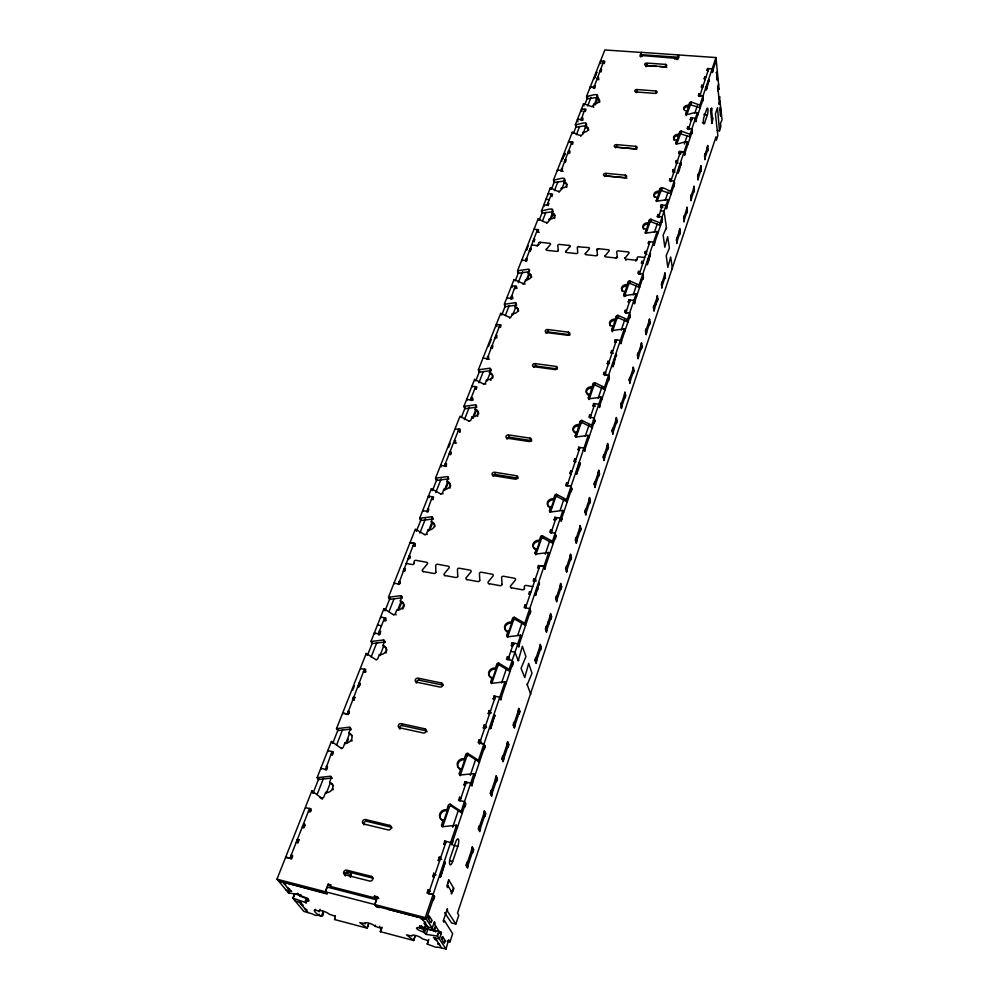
<?xml version="1.0" encoding="UTF-8"?>
<svg xmlns="http://www.w3.org/2000/svg" width="999" height="999" viewBox="0 0 999 999"><rect width="100%" height="100%" fill="white"/><g stroke="black" fill="none" stroke-linecap="round" stroke-linejoin="round"><path stroke-width="1.5" d="M303.908 827.771L303.621 827.06L303.084 827.622M413.986 939.185L415.184 935.751L413.761 940.509L406.506 934.864L411.988 936.051A5.569 1.386 19.7 0 1 415.821 935.539A5.569 1.386 19.7 0 1 422.215 938.748L428.346 940.721L427.222 944.067L435.114 947.015A3.172 0.787 19.6 0 0 437.4 947.052L446.029 949.05L448.601 939.784L449.95 941.87L452.672 933.678L444.418 920.628L443.893 922.189L443.194 921.09L447.365 908.715L447.54 911.363L455.869 924.063L458.791 915.246L457.492 913.098L715.996 136.863L716.333 140.21L717.844 135.677L715.409 113.911L717.507 107.705L719.467 130.794L717.282 130.607M526.56 250.337L526.71 249.663M561.738 161.289L561.875 160.639M597.439 79.458L597.34 77.497L598.438 77.585L598.851 79.77M624.912 296.116L626.51 295.367M335.314 915.608L334.615 919.542L367.257 928.196L368.731 923.501M643.319 263.224L643.206 261.476L641.97 261.338L641.321 263.249L642.557 263.386M672.452 268.768L670.666 256.993L667.832 267.407L666.196 255.657L669.43 248.027L667.657 236.726L664.822 247.252L663.136 235.14L666.433 227.522L664.048 211.164L660.414 210.801M666.358 228.883L666.433 227.51M518.781 660.239L518.206 660.726L522.39 646.328L525.936 656.605L521.053 668.331L524.775 677.559L528.671 663.411L532.017 673.276L527.235 684.69L530.794 694.367M527.335 683.591L527.297 685.027M350.312 876.997L351.161 873.576M686.725 114.785L690.484 104.833L700.212 107.767L699.899 105.107L691.058 101.998L689.685 102.585L688.773 105.195A4.208 2.86 -9.7 0 0 683.728 107.767A4.208 2.86 -9.7 0 0 686.788 110.989C681.892 120.017 699.937 107.255 697.452 115.459M676.685 144.093L680.544 133.854L690.384 136.925L690.047 134.278L681.106 131.031L679.72 131.618L678.771 134.316A4.258 2.947 -10 0 0 673.651 136.95A4.258 2.947 -10 0 0 676.723 140.272C671.653 149.463 690.209 136.688 687.449 144.83M709.09 81.468C709.452 72.64 702.634 105.844 708.915 80.22M616.57 355.681C616.52 346.978 608.541 385.602 616.271 354.545M609.39 363.099L609.228 361.488L607.941 361.326L607.317 363.823M490.434 727.21L490.896 728.196L494.817 714.959L490.334 728.895L490.871 728.259M486.014 726.535L485.914 727.771M596.54 97.952A4.108 2.772 -12.4 0 1 599.338 101.099A4.108 2.772 -12.4 0 1 594.33 103.609L594.58 104.92L596.54 97.952C600.923 91.084 588.836 96.878 586.625 96.229L604.845 49.95L641.321 52.447L639.909 56.194L642.12 56.344L642.407 55.569L675.112 58.267M585.439 126.411A4.158 2.847 -12.8 0 1 588.249 129.658A4.158 2.847 -12.8 0 1 583.166 132.23L583.441 133.529L585.439 126.411C589.934 119.418 577.697 125.212 575.412 124.588L583.578 103.709L592.157 106.768L594.33 103.609M563.786 181.905A4.271 3.009 -13.6 0 1 566.633 185.364A4.271 3.009 -13.6 0 1 561.401 188.037L561.688 189.323L564.085 183.192L563.786 181.905C568.518 174.663 555.993 180.444 553.558 179.882L572.29 132.28C575.536 132.78 582.604 139.073 583.166 132.23M551.748 212.787A4.321 3.097 -14.2 0 1 554.595 216.371A4.321 3.097 -14.2 0 1 549.275 219.106L549.587 220.379L552.047 214.061L551.748 212.787C556.568 205.519 544.168 211.014 541.658 210.639L550.262 187.987C553.608 188.661 560.839 195.192 561.401 188.037M413.761 940.509L380.444 931.68L381.193 928.271L375.162 926.323A5.519 1.361 20.1 0 0 368.743 923.126A5.519 1.361 20.1 0 0 365.147 923.675L359.79 922.614L367.257 928.196M678.134 171.378C677.097 180.282 685.464 147.477 678.146 171.341L678.321 172.652M647.14 263.137C646.091 272.452 655.119 237.075 647.127 263.162L647.352 264.448M674.562 171.041L674.425 172.365M535.501 593.756L535.526 595.392L539.472 582.704L535.489 593.768L535.876 594.855M576.286 472.952L576.61 474.125C586.013 449.987 574.924 471.466 576.598 474.175M440.322 875.624L440.859 876.473L445.292 861.912L440.222 877.359L440.834 876.548M719.467 130.794L720.828 126.673L720.504 123.327L722.027 119.818L719.48 96.816M444.23 942.819L445.017 940.484C438.786 928.695 444.031 949.649 445.017 940.484M720.654 115.809C720.167 93.731 719.929 122.215 721.041 114.785M466.346 865.733L472.515 847.364M478.596 829.245L484.59 811.375M490.509 793.743L496.353 776.335M502.11 759.165L507.804 742.22M513.411 725.486L518.956 708.965M535.164 660.676L540.434 644.979M545.629 629.482L550.761 614.185M555.844 599.063L560.851 584.128M565.796 569.38L570.691 554.807M575.524 540.409L580.294 526.186M585.014 512.125L589.672 498.239M594.28 484.503L598.838 470.941M603.334 457.53L607.779 444.28M612.175 431.168L616.52 418.219M620.829 405.407L625.074 392.744M629.27 380.232L633.428 367.844M637.537 355.607L641.608 343.494M645.616 331.518L649.6 319.68M653.533 307.954L657.417 296.366M661.263 284.902L665.072 273.551M676.248 240.247L679.907 229.37M683.516 218.606L687.087 207.954M690.621 197.415L694.118 186.988M697.589 176.661L701.023 166.446M704.407 156.319L707.779 146.304M441.933 939.285L442.707 936.95M720.092 110.152L720.479 108.991M467.307 867.457L473.451 849.125M479.508 831.043L485.489 813.198M491.383 795.591L497.202 778.221M502.947 761.063L508.616 744.143M514.21 727.447L519.742 710.951M535.889 662.724L541.146 647.052M546.328 631.58L551.448 616.296M556.505 601.198L561.5 586.276M566.433 571.553L571.316 556.992M576.136 542.619L580.894 528.409M585.601 514.36L590.247 500.487M594.842 486.775L599.375 473.226M603.871 459.827L608.304 446.59M612.687 433.504L617.02 420.554M621.316 407.767L625.549 395.117M629.732 382.605L633.878 370.229M637.986 358.004L642.032 345.904M646.041 333.941L650.012 322.103M653.933 310.389L657.804 298.813M661.65 287.35L665.446 276.011M676.598 242.72L680.244 231.855M683.84 221.104L687.412 210.464M690.933 199.925L694.43 189.498M697.889 179.183L701.31 168.968M704.695 158.853L708.054 148.839M435.564 926.26L434.178 931.056L425.274 917.631L456.468 825.349A1.648 1.486 -40.9 0 0 456.019 825.311L442.582 826.722A1.648 1.474 -41.2 0 1 441.62 824.862L443.169 820.329A5.719 5.145 -40.1 0 1 439.797 813.86A5.719 5.145 -40.1 0 1 446.778 809.839L448.314 805.356A1.623 1.461 -39 0 1 450.299 804.22L460.789 811.213A1.636 1.474 -38.9 0 0 461.188 811.375L462.212 813.198A1.623 1.474 -39.1 0 1 461.813 813.036L451.336 806.056A1.623 1.461 -39.2 0 0 449.363 807.192L442.682 826.66M461.188 811.375L473.951 773.638A1.598 1.436 -35 0 0 473.501 773.613L460.302 775.037A1.598 1.436 -35.6 0 1 459.34 773.251L460.826 768.905A5.582 4.983 -34.6 0 1 457.467 762.699A5.582 4.983 -34.6 0 1 464.298 758.79L465.784 754.482A1.586 1.411 -33.6 0 1 467.732 753.371L478.096 760.027A1.586 1.424 -33.2 0 0 478.496 760.177L479.458 762.1A1.586 1.424 -33.4 0 1 479.058 761.95L468.706 755.294A1.586 1.411 -33.7 0 0 466.77 756.405L460.339 775.149A1.598 1.436 -35.7 0 0 460.264 775.699M478.496 760.177L504.97 681.855A1.536 1.349 -26.2 0 0 504.545 681.83L491.758 683.304A1.536 1.349 -27 0 1 490.796 681.655L492.195 677.584A5.345 4.683 -26.4 0 1 488.848 671.865A5.345 4.683 -26.4 0 1 495.429 668.144L496.815 664.123A1.523 1.336 -25.7 0 1 498.688 663.074L508.828 669.155A1.523 1.336 -25.1 0 0 509.215 669.293L510.064 671.353A1.523 1.336 -25.1 0 1 509.677 671.216L499.562 665.147A1.523 1.336 -25.7 0 0 497.689 666.196L491.695 683.691M509.215 669.293L520.691 635.339A1.511 1.311 -22.9 0 0 520.267 635.314L507.692 636.813A1.498 1.299 -23.6 0 1 506.743 635.227L508.091 631.306A5.245 4.533 -23.2 0 1 504.757 625.811A5.245 4.533 -23.2 0 1 511.213 622.202L512.549 618.319A1.498 1.286 -22.6 0 1 514.385 617.295L524.4 623.089A1.498 1.299 -21.9 0 0 524.787 623.214L525.586 625.362A1.486 1.299 -22 0 1 525.212 625.224L515.209 619.43A1.486 1.286 -22.6 0 0 513.374 620.454L507.592 637.35M524.787 623.214L548.663 552.559A1.461 1.224 -18.3 0 0 548.264 552.534L536.063 554.058A1.449 1.224 -19 0 1 535.114 552.597L536.376 548.926A5.07 4.258 -18.8 0 1 533.079 543.831A5.07 4.258 -18.8 0 1 539.31 540.384L540.559 536.75A1.449 1.211 -18.3 0 1 542.332 535.776L552.135 541.083A1.449 1.211 -17.7 0 0 552.509 541.196L553.221 543.456A1.449 1.211 -17.7 0 1 552.847 543.331L543.069 538.036A1.436 1.211 -18.3 0 0 541.296 539.01L535.876 554.832M552.509 541.196L562.887 510.501A1.424 1.186 -16.6 0 0 562.474 510.477L550.474 512.025A1.424 1.186 -17.3 0 1 549.537 510.614L550.761 507.055A4.983 4.108 -17.1 0 1 547.477 502.16A4.983 4.108 -17.1 0 1 553.596 498.813L554.795 495.292A1.424 1.174 -16.7 0 1 556.543 494.343L566.221 499.413A1.424 1.174 -16.1 0 0 566.595 499.525L567.27 501.835A1.424 1.174 -16.1 0 1 566.895 501.723L557.23 496.653A1.411 1.161 -16.7 0 0 555.494 497.602L550.686 511.613M566.595 499.525L588.249 435.452A1.386 1.111 -14.2 0 0 587.849 435.439L576.198 437A1.386 1.111 -14.8 0 1 575.274 435.689L576.411 432.355A4.82 3.871 -14.7 0 1 573.164 427.797A4.82 3.871 -14.7 0 1 579.07 424.6L580.207 421.291A1.374 1.099 -14.4 0 1 581.893 420.392L591.371 425.037A1.374 1.099 -13.9 0 0 591.733 425.137L592.332 427.535A1.374 1.099 -13.9 0 1 591.97 427.435L582.504 422.789A1.374 1.099 -14.4 0 0 580.831 423.688L576.311 436.863M591.733 425.137L601.161 397.24A1.361 1.074 -13.3 0 0 600.774 397.227L589.298 398.788A1.361 1.074 -13.8 0 1 588.374 397.527L589.485 394.305A4.745 3.746 -13.7 0 1 586.251 389.922A4.745 3.746 -13.7 0 1 592.057 386.8L593.156 383.604A1.349 1.061 -13.5 0 1 594.817 382.717L604.183 387.162A1.361 1.074 -13 0 0 604.532 387.25L605.094 389.697A1.361 1.061 -13 0 1 604.745 389.598L595.392 385.152A1.349 1.061 -13.5 0 0 593.743 386.039L589.373 398.788M604.532 387.25L624.263 328.908A1.324 1.011 -11.9 0 0 623.875 328.908L612.712 330.482A1.324 1.011 -12.4 0 1 611.8 329.308L612.849 326.261A4.62 3.521 -12.3 0 1 609.652 322.178A4.62 3.521 -12.3 0 1 615.272 319.193L616.308 316.171A1.311 0.999 -12.2 0 1 617.919 315.334L627.085 319.418A1.324 0.999 -11.7 0 0 627.434 319.505L627.934 322.015A1.311 0.999 -11.7 0 1 627.584 321.928L618.431 317.832A1.311 0.999 -12.1 0 0 616.833 318.681L612.337 331.805M627.434 319.505L636.051 294.031A1.311 0.987 -11.4 0 0 635.676 294.031L624.675 295.617A1.299 0.987 -11.8 0 1 623.763 294.48L624.775 291.533A4.545 3.409 -11.7 0 1 621.603 287.587A4.545 3.409 -11.7 0 1 627.135 284.678L628.134 281.743A1.299 0.974 -11.6 0 1 629.707 280.919L638.786 284.827A1.299 0.974 -11.2 0 0 639.123 284.915L639.597 287.45A1.299 0.974 -11.2 0 1 639.248 287.362L630.194 283.454A1.299 0.974 -11.6 0 0 628.621 284.278L624.625 295.941M639.123 284.915L657.167 231.518L657.592 234.103M687.362 142.195L670.804 191.196L671.191 193.806L661.151 190.472L657.08 201.274M690.047 134.278L697.302 112.8M699.899 105.107L715.971 57.555L641.308 52.348L640.784 57.018M374.513 896.091L375.774 897.751L375.212 899.325L373.951 897.676L374.513 896.091L377.497 896.865L374.762 904.532L376.024 906.18L426.423 919.28L434.215 896.178L433.091 894.517L427.01 892.969L428.096 889.797L430.457 891.433M465.509 803.433L451.735 844.242L450.686 842.469M471.728 785.002L484.927 745.866M518.631 645.978L530.506 610.789M560.963 520.504L571.74 488.573M583.291 450.224L584.602 450.437L594.767 420.317L593.456 420.129M599.363 406.68L609.165 377.622L608.616 375.174L603.471 374.475L604.183 372.365L605.469 372.54L606.031 374.987M620.891 342.882L630.157 315.422M634.353 302.972L643.294 276.473M654.033 244.655L662.537 219.455M666.383 208.042L674.6 183.691L674.225 181.069L669.442 180.619L670.042 178.846L671.241 178.958M692.257 131.369L684.452 154.495L684.103 151.86L679.37 151.448L678.845 153.609M703.358 98.451L695.791 120.867L695.466 118.207L690.809 117.832L690.297 119.942M712.437 71.553L716.246 60.24L715.971 57.555M471.303 785.501L472.04 785.676L472.702 782.117M512.175 660.539L513.299 663.311L512.4 665.983L512.112 665.297M518.181 646.59L518.893 646.728L519.505 643.393M552.047 530.519L550.574 529.907L549.75 532.317L555.194 533.254L556.118 536.301L555.307 538.723L555.069 537.974M560.739 517.981L561.987 518.918L561.176 521.303L560.277 518.219L554.857 517.307L554.158 520.079M591.096 415.559L589.685 414.96L588.935 417.157L594.18 417.919L594.954 421.153L594.205 423.351L594.005 422.552M600.087 404.545L599.55 407.517L598.788 404.258L593.581 403.521L592.944 406.094M608.603 375.224L609.34 378.496L608.616 380.607L607.467 379.657M626.648 310.864L625.312 310.289L624.625 312.3L629.67 312.912L630.319 316.271L629.632 318.281L629.47 317.445M635.027 300.999L634.515 303.821L633.878 300.449L628.87 299.837L628.271 302.247M641.558 279.096L642.807 279.233L643.456 277.297L642.844 273.901L637.874 273.364L638.536 271.428L639.772 271.566M666.982 206.256L666.508 208.928L665.983 205.444L661.151 204.957L660.601 207.218M691.196 133.916L692.357 132.28L691.92 128.721L687.287 128.771M428.509 893.431L433.067 894.58L434.565 896.815L433.491 899.987L433.116 899.437M482.804 749.1L484.265 749.425L485.227 746.578L483.966 743.98L478.171 742.644L479.133 739.797L480.594 740.122M718.693 99.126L719.093 97.964M451.286 891.345L451.448 894.005L453.509 887.911M712.449 118.556L712.712 117.782L711.837 122.64M719.792 96.803L718.855 99.101M437.487 934.827L439.085 931.393L437.5 936.1L446.029 949.05M719.292 102.01L719.205 104.495L720.242 101.423M440.272 933.203L440.796 931.642L441.496 932.716L439.385 938.973L433.454 937.412L435.639 938.873M432.842 876.685L433.716 873.263L436.063 874.924M438.324 860.564L439.185 857.179L440.696 857.542M443.831 844.38L444.692 841.021L450.661 842.544L452.072 844.904L452.747 841.258M458.753 800.524L459.59 797.252L461.238 797.901M464.023 785.027L464.847 781.78L470.729 783.166L472.04 785.676M483.379 728.109L484.178 724.974L486.101 726.273M488.299 713.661L489.098 710.539L490.534 710.851M493.244 699.125L494.03 696.041L499.775 697.227L500.661 699.25L513.036 662.574L512.187 660.489L506.518 659.365L507.417 656.693L508.978 657.317M511.401 645.766L512.162 642.769L517.807 643.88L518.893 646.728M526.398 605.282L525.012 605.019L524.138 607.579L529.72 608.616L530.769 611.5L529.907 614.073L528.596 613.149M530.944 591.908L529.557 591.645L528.696 594.18L530.082 594.442M536.138 581.068L535.377 578.871L533.99 578.621L533.141 581.131L534.515 581.381M554.545 535.277L555.906 535.514L544.692 568.718L543.956 566.508L538.449 565.521L537.599 568.006L538.985 568.256M565.834 485.776L566.508 483.066L567.844 483.279M569.967 473.638L570.641 470.941L572.077 471.54M573.988 461.8L574.65 459.14L575.986 459.34M578.034 449.9L578.696 447.252L583.99 448.064L584.602 450.437M610.988 353.047L611.6 350.562L612.874 350.736M614.672 342.207L615.284 339.735L620.379 340.384L621.053 343.743L621.565 340.871M646.553 251.611L645.329 251.473L644.68 253.371L645.916 253.509M654.67 242.782L654.17 245.517L653.608 242.083L648.701 241.558L648.064 243.444L649.288 243.569M657.342 216.808L657.891 214.535L659.103 214.66L659.452 216.82M672.664 171.778L673.189 169.58L674.387 169.693L674.575 171.004M675.736 162.725L676.273 160.552L677.459 160.652L677.821 163.287L676.635 163.174L676.273 160.552M687.237 128.334L687.811 126.648L689.035 127.185M698.488 95.879L698.988 93.794L700.137 93.881L700.374 95.892M701.398 87.325L701.897 85.265L703.046 85.352L703.196 86.688M704.233 78.983L704.72 76.935L705.868 77.023M707.092 70.579L707.579 68.544L712.15 68.869L712.524 72.477L712.961 69.992M428.421 893.843L446.166 841.458M459.94 801.073L466.308 782.167L466.97 783.416M479.37 743.88L495.442 696.403M507.917 659.69L513.561 643.081L514.11 644.492M525.536 607.829L539.822 565.759L543.956 566.508L544.942 569.455L545.529 566.246M551.086 532.779L556.193 517.569L556.668 519.093M566.982 485.976L580.007 447.502M590.097 417.919L594.867 403.733M604.57 375.337L616.545 339.947M625.636 313.311L627.06 312.962M625.886 312.462L630.107 300.012L630.269 300.849M649.924 241.683L639.273 274.313M685.014 152.81L684.552 155.407L684.09 151.898L680.531 151.586L670.741 181.631M699.675 96.428L708.716 68.656M452.684 827.147L458.578 809.764M470.254 775.324L475.661 759.402M501.598 682.904L506.418 668.693M517.707 635.414L522.065 622.564M545.242 554.208L549.55 541.508M560.127 510.327L564.01 498.888M585.252 436.226L589.123 424.825M598.164 398.164L602.11 386.538M621.241 330.145L624.712 319.905M633.191 294.905L636.538 285.015M654.382 232.38L657.292 223.813M665.247 200.362L668.056 192.07M684.34 144.056L687.212 135.602M694.854 113.062L697.339 105.732M427.222 944.067L428.796 939.46M448.976 880.244L446.89 886.388L447.577 887.537L448.101 886.001M710.626 111.089L711.7 107.942L711.613 110.464M434.577 924.462L435.114 922.889L434.39 921.777L432.23 928.108L426.198 926.535L425.462 925.424L426.973 925.823M718.094 90.397L719.005 88.724L716.246 60.265M719.005 88.724L717.906 90.971M434.128 929.732L434.94 927.372M423.176 931.83L423.988 929.482L421.416 925.661L420.604 928.021A5.682 1.436 19.7 0 0 416.683 928.558A5.682 1.436 19.7 0 0 423.176 931.83L426.123 934.377L427.522 930.281M430.919 922.489L431.73 920.104C425.212 907.542 430.519 929.445 431.78 920.204M452.684 861.413L457.829 846.303A5.544 1.636 -76.6 0 0 458.429 839.272A5.544 1.636 -76.6 0 0 455.594 842.257L450.412 857.417A5.594 1.648 -76.4 0 0 449.812 864.497A5.594 1.648 -76.4 0 0 452.684 861.413L449.712 860.676M704.632 122.939L707.354 114.96A3.971 0.874 -84.3 0 0 707.941 109.378A3.971 0.874 -84.3 0 0 706.73 109.091L703.983 117.083A3.984 0.887 -84.3 0 0 703.396 122.69A3.984 0.887 -84.3 0 0 704.632 122.939L702.347 122.765M718.556 84.028L717.669 88.861L717.931 88.099M530.993 248.127L530.094 251.261M645.429 233.341L646.166 229.27A4.433 3.222 -10.9 0 1 643.031 225.587A4.433 3.222 -10.9 0 1 648.388 222.789L649.338 220.03A1.261 0.912 -10.8 0 1 650.861 219.231L659.752 222.827M656.368 201.436L657.092 197.427A4.371 3.122 -10.5 0 1 653.983 193.881A4.371 3.122 -10.5 0 1 659.253 191.146C659.54 183.866 667.245 190.459 670.466 191.134M446.778 809.839L447.302 810.751L443.706 821.24L443.169 820.329M459.765 769.205A5.569 4.983 -34.7 0 0 461.338 769.854L464.797 759.752L464.298 758.79M495.429 668.144L495.879 669.18L492.644 678.608L492.195 677.584M511.213 622.202L511.625 623.264L508.503 632.367L508.091 631.306M535.988 549.85A5.057 4.258 -18.8 0 0 536.763 550.037L539.685 541.52L539.31 540.384M553.596 498.813L553.946 499.962L551.111 508.204L550.761 507.055M579.07 424.6L576.735 433.541L576.411 432.355M589.048 395.354A4.745 3.734 -13.7 0 0 589.785 395.517L592.057 386.8M615.272 319.193L613.111 327.51L612.849 326.261M627.135 284.678L625.024 292.794L624.775 291.533M645.691 230.432A4.421 3.222 -10.9 0 0 646.378 230.557L648.388 222.789M656.63 198.626A4.358 3.122 -10.5 0 0 657.305 198.726L659.253 191.146M678.771 134.316L676.91 141.596L676.723 140.272M688.773 105.195L686.95 112.313L686.788 110.989M646.103 233.291L649.762 222.615L649.412 220.454M716.533 73.764L716.82 72.303L717.22 80.007L716.932 72.615L716.083 72.552M426.298 924.799L424.787 924.412L425.599 922.027M428.459 918.73L429.283 916.345L428.146 916.046M424.475 932.866L425.886 928.77L424.288 926.398M717.12 79.708L717.507 78.546M492.07 347.09L491.908 348.189M420.604 928.021L419.692 925.786M451.336 452.535L449.925 451.948L450.799 454.32M355.045 697.539L353.484 696.915C353.309 698.776 355.519 700.536 353.309 698.676M299.088 839.959L297.427 839.31L298.177 841.895M674.824 59.053L675.049 57.817M677.097 59.428L678.358 54.982L678.708 57.655M380.394 931.555L381.618 928.133M380.444 931.68L382.08 927.134M379.458 927.459L379.87 926.31M375.162 926.323L375.574 925.174M367.083 928.021L368.319 924.624M365.147 923.675L365.559 922.539M677.809 59.59L678.358 54.883L678.646 57.293M331.893 888.148L330.519 886.488L331.106 884.927L328.184 884.177L325.337 891.732L326.723 893.381L278.459 880.856L276.973 879.195L311.838 790.996A1.623 1.374 -41.8 0 1 312.225 791.146L322.59 798.85M334.615 919.542L335.04 918.431M350.512 877.072L351.323 874.899M323.214 911.5C325.612 924.337 305.307 904.669 319.23 911.563L320.092 909.315M307.555 898.251L294.58 893.618L292.807 898.113L303.871 911.4L312.525 913.973A3.084 0.749 20.6 0 0 315.709 915.371L318.756 915.346L319.18 914.235M321.503 915.958L322.777 912.611M315.047 910.451L315.472 909.327M346.765 743.356L348.389 739.173M398.589 610.239L401.248 603.421M430.594 528.046L432.092 524.213M445.542 489.672L448.164 482.929M474.45 415.422L476.073 411.238M527.31 279.658L528.921 275.524M551.373 217.857L552.897 213.948M595.416 104.733L596.952 100.787M341.82 748.738L331.793 741.633A1.573 1.336 -38.2 0 0 331.418 741.483L317.133 777.609A1.598 1.361 -40.6 0 0 317.557 777.647L330.407 776.235A1.611 1.374 -40.5 0 1 331.243 778.009L329.558 782.317A5.644 4.82 -41.2 0 1 332.517 788.548A5.644 4.82 -41.2 0 1 325.612 792.444L323.901 796.815A1.623 1.386 -41.9 0 1 321.928 797.939M376.186 659.864L366.583 653.608A1.511 1.261 -31.9 0 0 366.221 653.471L336.513 728.596A1.561 1.324 -37 0 0 336.938 728.621L349.563 727.185A1.561 1.336 -36.7 0 1 350.412 728.883L348.776 733.041A5.507 4.683 -37.4 0 1 351.735 739.01A5.507 4.683 -37.4 0 1 344.967 742.806L343.331 747.015A1.573 1.349 -38.1 0 1 341.396 748.101M393.743 614.934L384.24 608.928A1.474 1.224 -29.1 0 0 383.878 608.803L370.991 641.408A1.498 1.249 -31 0 0 371.391 641.433L383.641 639.972A1.498 1.261 -30.6 0 1 384.478 641.533L382.967 645.429A5.27 4.433 -31.1 0 1 385.914 650.948A5.27 4.433 -31.1 0 1 379.408 654.557L377.872 658.491A1.511 1.274 -31.7 0 1 375.999 659.527M425.012 534.852L415.709 529.295A1.424 1.161 -24.7 0 0 415.359 529.183L388.486 597.152A1.461 1.211 -28.3 0 0 388.886 597.177L400.936 595.691A1.461 1.224 -27.8 0 1 401.785 597.19L400.312 600.948A5.157 4.296 -28.2 0 1 403.259 606.268A5.157 4.296 -28.2 0 1 396.878 609.777L395.392 613.573A1.474 1.236 -28.8 0 1 393.556 614.572M440.934 494.105L431.718 488.786A1.399 1.124 -22.8 0 0 431.381 488.673L419.68 518.244A1.411 1.149 -24 0 0 420.067 518.269L431.78 516.758A1.411 1.149 -23.6 0 1 432.617 518.156L431.243 521.678A4.97 4.046 -23.9 0 1 434.178 526.61A4.97 4.046 -23.9 0 1 428.009 529.957L426.623 533.516A1.424 1.161 -24.3 0 1 424.85 534.477M469.355 421.341L460.327 416.396A1.349 1.061 -19.9 0 0 459.99 416.296L435.564 478.096A1.386 1.111 -22.2 0 0 435.939 478.109L447.465 476.585A1.386 1.111 -21.8 0 1 448.301 477.934L446.978 481.343A4.883 3.921 -22 0 1 449.912 486.088A4.883 3.921 -22 0 1 443.856 489.348L442.507 492.794A1.399 1.124 -22.4 0 1 440.771 493.731M483.841 384.24L474.925 379.483A1.324 1.024 -18.6 0 0 474.587 379.395L463.923 406.343A1.336 1.049 -19.5 0 0 464.298 406.343L475.512 404.807A1.349 1.049 -19 0 1 476.348 406.069L475.087 409.278A4.72 3.696 -19.2 0 1 478.009 413.698A4.72 3.696 -19.2 0 1 472.152 416.808L470.891 420.055A1.349 1.061 -19.5 0 1 469.205 420.941M491.021 370.754A1.324 1.011 -17.9 0 0 490.596 370.629L479.57 372.165A1.324 1.011 -18.3 0 1 479.208 372.152L478.396 369.742A1.324 1.011 -18.3 0 0 478.771 369.755L489.81 368.206A1.324 1.011 -17.8 0 1 490.646 369.418L489.423 372.527A4.645 3.584 -18 0 1 492.332 376.785A4.645 3.584 -18 0 1 486.575 379.82L485.352 382.967A1.336 1.024 -18.3 0 1 483.703 383.841M505.269 306.293L504.657 304.233L515.409 302.672A1.286 0.962 -16.1 0 1 516.233 303.796L515.097 306.743A4.508 3.384 -16.2 0 1 517.981 310.714A4.508 3.384 -16.2 0 1 512.4 313.624L511.251 316.583A1.299 0.974 -16.4 0 1 509.652 317.42L501.036 313.411M518.481 272.827L517.894 270.741L528.496 269.181A1.261 0.937 -15.3 0 1 529.32 270.267L528.209 273.114A4.446 3.284 -15.4 0 1 531.081 276.948A4.446 3.284 -15.4 0 1 525.599 279.795L524.487 282.667A1.274 0.937 -15.6 0 1 522.914 283.491L514.373 279.645M549.275 219.106C548.751 226.386 541.396 219.855 538.086 219.006L517.544 270.741L518.231 273.239M329.558 782.317L330.219 783.241L326.273 793.368L325.612 792.444M348.776 733.041L349.4 734.015L345.604 743.768L344.967 742.806M380.369 654.57L383.529 646.465L382.967 645.429M397.789 609.852L400.849 602.022L400.312 600.948M431.243 521.678L431.718 522.802L428.496 531.068L428.009 529.957M446.978 481.343L447.427 482.492L444.318 490.484L443.856 489.348M473.314 418.044A4.72 3.696 -19.2 0 1 472.564 417.994L475.499 410.464L475.087 409.278M487.45 379.807L489.822 373.738L489.423 372.527M513.211 313.711L515.447 307.979L515.097 306.743M526.373 279.932L528.546 274.363L528.209 273.114M292.907 898.138L306.493 902.871L305.407 900.923L306.293 898.663A5.532 1.374 20.7 0 0 308.454 899.05M305.806 902.759L307.342 898.813M291.658 858.84L292.607 855.519L291.184 855.156L292.62 856.867M297.902 842.956L298.851 839.659M310.077 811.975L311.001 808.728L305.719 807.816M326.636 769.854L327.535 766.695L326.136 766.37L327.235 767.931M332.48 754.969L333.379 751.835L327.809 750.611M348.376 714.535L349.238 711.475L347.864 711.176L349.101 713.136M353.983 700.249L354.845 697.202M364.947 672.339L365.796 669.355L360.676 668.743M379.87 634.377L380.694 631.468L379.358 631.193L380.482 633.279M385.152 620.941L385.964 618.044L380.619 617.045M428.034 511.85L428.783 509.14L427.497 508.916L428.459 511.176M432.817 499.662L433.566 496.978L428.421 496.153L429.058 497.664M445.854 466.496L446.578 463.873L445.317 463.661L446.541 466.021M450.462 454.757L451.186 452.147M459.49 431.805L460.202 429.233L455.407 429.046M471.79 400.487L472.49 397.964L471.253 397.789L472.077 400.162M476.161 389.385L476.848 386.875L471.89 386.201L472.165 387M488.036 359.141L488.711 356.693L487.487 356.518L488.274 358.953L489.498 359.116M492.257 348.426L492.919 345.991L491.708 345.829L492.082 347.053L491.171 346.928M496.965 326.661L496.291 324.475L501.148 325.062L500.374 327.048L499.15 326.898M511.738 298.851L512.387 296.491L511.188 296.341L511.9 298.826M515.734 288.686L516.371 286.351L511.588 285.789L512.062 287.45M548.351 205.682L547.789 203.346L548.951 203.471L548.251 205.257L543.606 204.807L544.03 206.506M548.201 194.568L548.001 193.694L552.609 194.156L550.861 196.229M563.174 171.328L562.037 171.216L561.463 168.644L562.599 168.744L561.925 170.479L557.342 170.08L557.529 170.929M565.571 161.875L566.146 159.728L565.009 159.628L565.197 162.35M569.03 153.421L568.468 150.837L569.605 150.936L568.943 152.635L567.807 152.535L568.081 153.821M572.514 144.181L573.089 142.07L568.568 141.671L568.718 142.32M581.992 120.429L581.468 117.82L582.592 117.919L581.942 119.555L577.459 119.206L577.996 121.791M585.402 111.389L585.963 109.328L581.493 108.991L582.03 111.576M594.63 87.937L595.167 85.902L594.068 85.814L594.567 88.449M597.902 79.595L598.438 77.585M604.32 63.274L604.857 61.276L600.474 61.001L600.961 63.599M317.22 794.28L323.489 778.333M336.551 745.092L342.557 729.794M371.128 657.08L376.76 642.757M388.986 611.613L394.106 598.613M419.855 533.079L425.487 518.743M435.751 492.619L441.183 478.808M464.435 419.605L469.318 407.205M478.896 382.804L483.329 371.541M505.344 315.484L509.253 305.569M518.244 282.68L522.552 271.716M542.632 220.604L545.904 212.275M554.445 190.547L557.842 181.905M576.386 134.703L579.62 126.486M587.687 105.956L591.046 97.378M301.074 894.792L300.312 896.578L297.552 893.218M352.759 690.034L354.42 685.851M448.588 447.452L450.224 443.306M488.436 346.566L491.183 339.598M526.698 249.688L528.221 245.829M594.293 78.571L596.878 72.028L595.416 75.737M313.012 793.281L318.731 778.808M332.954 742.769L338.436 728.87M367.657 654.82L372.177 643.381L370.991 641.408M385.015 610.839L390.134 597.852M416.533 530.968L421.054 519.505M432.467 490.596L436.813 479.557M461.238 417.669L465.047 408.029M475.761 380.881L479.645 371.029M501.748 315.035L505.094 306.531M515.222 280.881L518.456 272.677M539.148 220.242L542.432 211.913M551.573 188.761L554.408 181.568M573.563 133.042L576.261 126.199M584.914 104.258L587.737 97.115M290.434 858.828L289.96 858.266L309.565 808.453L311.388 810.851M347.177 714.61L364.423 669.13L365.984 671.84M413.012 545.704L414.323 545.929L415.259 543.531L410.052 542.607L413.961 543.306L398.339 584.577M444.405 465.959L458.928 429.083L460.077 432.217M470.404 399.937L475.599 386.738L476.411 389.123M547.077 205.157L551.448 194.068L552.06 196.628M568.556 141.708L571.94 142.008L560.951 171.254M593.593 88.312L603.746 61.226L604.17 63.574M293.669 897.114L294.992 893.743M478.396 369.742L500.699 313.336L501.073 314.56M594.28 78.596L594.929 76.96M379.046 907.03L379.458 907.604L376.473 906.83L374.812 904.532L376.548 899.799L327.185 887.062L325.399 891.732L327.197 894.043L278.446 880.881L288.499 892.944L289.323 891.895M288.499 892.944L288.948 891.807M358.466 686.775L359.265 686.713M405.082 570.679L404.508 571.128L404.033 568.506L405.344 568.756L404.383 571.203L403.072 570.953M298.514 841.67L297.39 840.771M502.035 584.577L501.623 577.622A1.461 1.236 -21.8 0 1 503.496 576.261L514.56 578.271A1.461 1.249 -21.2 0 1 515.309 580.119L510.614 585.901A1.474 1.249 -21.5 0 0 511.376 587.762L511.476 588.036M489.123 583.916L489.011 583.641A1.461 1.236 -22.7 0 1 488.286 581.78L492.994 576.048A1.461 1.236 -22.4 0 0 492.257 574.213L481.306 572.227A1.461 1.224 -22.9 0 0 479.433 573.576L479.795 580.481M466.97 579.832L466.858 579.557A1.461 1.224 -23.8 0 1 466.158 577.722L470.891 572.015A1.461 1.224 -23.4 0 0 470.179 570.192L459.328 568.219A1.449 1.211 -23.9 0 0 457.455 569.567L457.754 576.435M445.042 575.799L444.917 575.524A1.449 1.211 -24.8 0 1 444.243 573.701L448.988 568.019A1.449 1.211 -24.4 0 0 448.301 566.221L437.55 564.26A1.449 1.199 -24.9 0 0 435.676 565.609L435.914 572.415M423.314 571.79L423.189 571.515A1.449 1.199 -25.7 0 1 422.527 569.692L427.297 564.06A1.449 1.199 -25.3 0 0 426.635 562.262L415.984 560.339A1.449 1.186 -25.7 0 0 414.11 561.663L414.248 563.424M625.074 258.079L628.908 253.296A1.274 0.937 -11.6 0 0 628.159 251.948L618.294 250.886A1.274 0.937 -12 0 0 616.695 251.973L617.332 257.23M605.169 255.856L609.003 251.099A1.274 0.937 -12.3 0 0 608.279 249.762L598.501 248.701A1.274 0.924 -12.7 0 0 596.915 249.762L597.489 255.02M585.426 253.659L589.285 248.926A1.261 0.924 -13 0 0 588.573 247.59L578.933 246.865M565.859 251.473L569.717 246.765A1.261 0.924 -13.7 0 0 569.018 245.442L559.403 244.405A1.261 0.912 -14 0 0 557.817 245.454L558.291 250.662M546.428 249.313L550.299 244.63A1.249 0.912 -14.4 0 0 549.637 243.306L540.084 242.282A1.249 0.912 -14.7 0 0 538.486 243.344L538.661 244.767M564.947 153.309L562.437 159.228L564.772 153.371L564.972 154.808M597.564 97.365L587.137 98.851L586.538 96.229M564.984 180.981L554.145 182.455L553.471 179.87M552.996 211.726L542.02 213.187L541.308 210.639M518.593 273.239L529.17 271.691M505.394 306.705L516.121 305.157L515.534 303.084M476.336 407.192L465.147 408.716A1.336 1.049 -19.5 0 1 464.772 408.716L463.923 406.343M332.18 778.321A1.598 1.361 -40.6 0 0 331.705 778.096L318.893 779.495A1.598 1.361 -40.7 0 1 318.469 779.47L317.133 777.609M640.434 54.633L677.509 57.18M674.762 58.604L677.01 58.754M645.928 65.434L664.547 66.758A1.748 1.161 -10.5 0 0 666.658 65.697A1.748 1.161 -10.5 0 0 665.409 64.386L646.803 63.074A1.748 1.161 -11 0 0 644.705 64.136A1.748 1.161 -11 0 0 645.928 65.434L646.128 66.758M645.903 65.996A1.736 1.161 -11 0 1 647.202 65.734L656.493 66.396M659.59 66.621L665.771 67.058A1.748 1.161 -10.4 0 1 666.832 67.482M603.146 62.75L604.245 62.825M707.042 70.13L708.254 70.892M599.924 70.941L601.023 71.029L601.635 69.455L600.536 69.381L601.023 72.015M704.183 78.546L705.394 79.296M596.765 78.759L597.589 78.821M705.781 86.876L706.643 86.938L706.793 88.274M705.481 86.888L706.63 86.975M596.715 79.083L597.827 79.158M701.335 86.888L702.572 87.637M636.076 91.958L654.907 93.394A1.773 1.199 -10.7 0 0 657.042 92.308A1.773 1.199 -10.7 0 0 655.781 90.971L636.975 89.535A1.761 1.186 -11.2 0 0 634.84 90.622A1.761 1.186 -11.2 0 0 636.076 91.958L636.176 92.62M590.134 87.15L594.542 87.487M698.426 95.429L703.046 95.779L702.896 101.011L702.796 100.125M593.431 87.437L590.109 87.188L590.284 88.049M699.575 95.554L703.034 95.817M707.354 114.96L703.945 114.685A3.971 0.887 -84.3 0 0 704.108 114.148M585.314 110.964L584.29 111.301M690.234 119.505L691.458 120.042M689.322 129.395L688.149 129.296L687.811 126.648M615.546 147.178L634.802 148.888A1.823 1.261 -11.3 0 0 637.012 147.752A1.823 1.261 -11.3 0 0 635.739 146.316L616.495 144.63A1.811 1.261 -11.9 0 0 614.298 145.754A1.811 1.261 -11.9 0 0 615.546 147.178L615.659 147.827M615.933 147.377A1.811 1.261 -11.8 0 1 616.97 147.24L636.176 148.938A1.811 1.261 -11.3 0 1 636.8 149.101M571.303 143.656L572.427 143.756M678.783 153.172L680.057 153.933M675.674 162.288L676.96 163.062M679.72 163.961L680.606 164.036L680.794 165.347L679.607 165.247M564.335 161.338L565.471 161.438M672.602 171.341L673.875 172.115M674.762 172.315L673.576 172.215L673.189 169.58M604.857 175.936L624.338 177.772A1.848 1.299 -11.6 0 0 626.585 176.623A1.848 1.299 -11.6 0 0 625.299 175.15L605.831 173.314A1.836 1.286 -12.2 0 0 603.596 174.463A1.836 1.286 -12.2 0 0 604.857 175.936L604.982 176.586M604.67 176.348A1.836 1.286 -12.2 0 1 606.331 175.911L625.761 177.747A1.836 1.299 -11.6 0 1 626.86 178.247M660.539 206.781L661.813 207.33M545.804 199.251L549.275 199.6M657.267 216.371L662.125 216.87L662.037 222.19L661.9 221.328M533.953 229.233L538.623 229.745L537.912 231.568L536.738 231.443M536.938 232.018L539.26 232.28M532.942 241.084L534.115 241.221L534.84 239.373L533.666 239.248L534.315 241.77M645.779 254.033L647.002 254.171M531.418 244.955L536.987 245.554A1.249 0.912 -14.8 0 0 538.573 244.443A1.249 0.912 -14.8 0 1 536.987 245.554L537.075 245.866M637.337 259.465L637.15 257.979A1.286 0.949 -11.2 0 1 638.736 256.843L644.567 257.467M546.341 249.026A1.261 0.912 -14.5 0 0 547.015 250.349L556.63 251.398A1.261 0.924 -14.1 0 0 558.216 250.337M565.771 251.186A1.261 0.924 -13.8 0 0 566.458 252.51L576.148 253.571A1.261 0.924 -13.5 0 0 577.747 252.51L577.285 247.602A1.261 0.924 -13.4 0 1 578.871 246.528M585.352 253.359A1.274 0.937 -13.1 0 0 586.063 254.708L595.829 255.769A1.274 0.937 -12.8 0 0 597.427 254.708M605.107 255.557A1.274 0.937 -12.4 0 0 605.831 256.905L615.684 257.979A1.274 0.937 -12 0 0 617.27 256.918M625.024 257.754A1.286 0.949 -11.7 0 0 625.761 259.116L635.689 260.215A1.286 0.949 -11.3 0 0 637.287 259.116M529.158 250.687L530.344 250.811L531.068 248.951L529.895 248.826L530.219 250.087M640.234 274.113L638.998 273.976L638.536 271.428M641.72 278.284L642.807 279.233M634.552 301.76L635.177 301.835M515.609 288.274L514.535 288.549M628.196 301.823L629.52 302.397M511.613 298.439L506.818 297.864L507.055 298.689M629.682 316.196L630.319 316.271M546.64 332.555L567.32 335.214A1.973 1.511 -14.3 0 0 569.742 333.941A1.973 1.511 -14.3 0 0 568.419 332.18L547.764 329.52A1.961 1.498 -15.1 0 0 545.342 330.794A1.961 1.498 -15.1 0 0 546.64 332.555L546.803 333.167M546.003 333.266A1.961 1.498 -15.1 0 1 548.414 331.993L569.043 334.653A1.973 1.511 -14.3 0 1 569.979 335.04M614.585 341.795L615.859 341.958M610.901 352.635L612.175 352.809M496.865 337.887L495.804 335.402L497.027 335.564L496.228 337.575L495.017 337.412L495.392 338.636M613.411 353.209L612.137 353.034L611.6 350.562M490.909 347.864L492.12 348.027M607.23 363.411L608.653 364.21M537.999 218.993L538.324 220.267M533.941 366.708L554.882 369.568A1.998 1.548 -15.1 0 0 557.342 368.256A1.998 1.548 -15.1 0 0 556.018 366.433L535.102 363.586A1.998 1.536 -15.9 0 0 532.642 364.885A1.998 1.536 -15.9 0 0 533.941 366.708L534.115 367.307M482.992 358.117L487.912 358.741M533.491 367.02A1.986 1.536 -15.9 0 1 535.789 366.021L556.668 368.868A1.998 1.548 -15.1 0 1 557.03 368.956M608.054 378.309L609.34 378.496M288.873 893.031L299.238 894.505L302.222 897.04A5.532 1.361 20.7 0 1 308.766 900.286A5.532 1.361 20.7 0 1 305.407 900.923M599.625 405.257L600.274 405.344M476.024 388.986L474.925 389.21M592.844 405.681L594.143 405.869M594.168 405.931L595.466 406.118M471.653 400.087L466.67 399.4L466.958 400.187M593.643 420.966L594.954 421.153M438.673 931.293L425.886 928.77M426.123 934.377L437.5 936.1M507.355 438.211L528.833 441.496A2.06 1.648 -17.2 0 0 531.381 440.122A2.06 1.648 -17.2 0 0 530.044 438.161L508.591 434.902A2.06 1.636 -18.1 0 0 506.056 436.263A2.06 1.636 -18.1 0 0 507.355 438.211L507.554 438.811M506.743 438.948A2.048 1.636 -18.1 0 1 509.353 437.262L530.769 440.522A2.06 1.648 -17.2 0 1 531.743 440.971M458.091 431.218L459.34 431.406M577.934 449.513L579.258 449.712M453.558 442.732L454.82 442.932L455.681 440.721L454.42 440.534L455.294 442.869L456.555 443.057M573.876 461.413L575.961 461.6M578.521 463.261L579.832 464.597L578.483 464.435M449.425 452.959L450.374 453.109M449.051 454.17L450.312 454.37M569.855 473.239L571.353 474.038M493.444 475.661L515.197 479.158A2.098 1.711 -18.5 0 0 517.782 477.759A2.098 1.711 -18.5 0 0 516.433 475.724L494.705 472.24A2.085 1.686 -19.5 0 0 492.132 473.638A2.085 1.686 -19.5 0 0 493.444 475.661L493.643 476.236M568.506 485.601L567.182 485.389L566.508 483.066M445.704 466.121L440.596 465.347L441.208 466.883M565.721 485.389L571.078 486.251M492.944 475.949A2.085 1.686 -19.5 0 1 495.516 474.55L517.207 478.034A2.098 1.698 -18.5 0 1 517.907 478.296M561.313 518.806L561.987 518.918M431.955 498.813L433.229 499.025L432.267 496.79L426.885 512.037M432.654 499.275L431.531 499.438M554.045 519.705L555.519 520.304M551.96 532.292L550.574 529.907M427.872 511.476L422.689 510.626L423.027 511.376M554.77 536.076L556.118 536.301M406.031 563.424L412.25 564.56A1.449 1.186 -25.9 0 0 414.123 563.149M524.5 588.711L524.313 586.888A1.474 1.261 -20.7 0 1 526.186 585.439L532.742 586.625M423.189 571.515L433.928 573.488A1.449 1.211 -25.3 0 0 435.801 572.14M444.93 575.511L455.756 577.522A1.461 1.224 -24.3 0 0 457.642 576.148M466.858 579.557L477.797 581.568A1.461 1.236 -23.3 0 0 479.682 580.207M489.011 583.641L500.062 585.664A1.474 1.249 -22.2 0 0 501.935 584.29M511.376 587.762L522.527 589.81A1.474 1.261 -20.9 0 0 524.4 588.423M384.965 620.591L383.816 620.679M511.263 645.404L512.812 646.041M377.472 624.999L381.481 625.786M510.739 651.36L514.997 652.197L518.144 660.626M509.69 659.053L508.279 658.778L507.417 656.693M379.682 634.04L374.313 633.004L374.887 634.003M511.888 663.024L513.299 663.311M416.658 682.192L439.91 687.037A2.298 1.998 -30.3 0 0 442.744 685.451A2.298 1.998 -30.3 0 0 441.371 682.979L418.156 678.159A2.298 1.973 -31.1 0 0 415.334 679.745A2.298 1.973 -31.1 0 0 416.658 682.192L416.933 682.692M418.431 678.671L419.218 680.194L442.382 685.014A2.298 1.986 -30.3 0 1 443.131 685.326M363.399 671.728L364.76 672.002M493.094 698.788L494.755 699.587M491.446 712.849L490.01 712.537L489.098 710.539M488.149 713.323L489.585 713.623M353.072 697.689L354.083 697.914M486.563 727.26L485.114 726.947L484.178 724.974M352.422 699.625L353.783 699.912M483.229 727.784L484.902 728.596M425.586 730.244L424.787 728.783L401.248 723.651A2.348 2.023 -34.7 0 0 398.376 725.274A2.348 2.023 -34.7 0 0 399.7 727.821L400.262 728.795M481.53 742.07L480.082 741.758L479.133 739.797M401.536 724.138L402.372 725.599L425.861 730.744A2.348 2.048 -34.1 0 1 427.135 731.68M343.069 713.711L342.657 713.074L348.164 714.21M342.657 713.074L346.765 713.973M483.966 743.98L479.607 743.031L479.92 743.668M399.7 727.821L423.264 732.979A2.348 2.06 -34 0 0 426.161 731.343A2.348 2.06 -34 0 0 424.787 728.783M483.766 746.253L485.227 746.578M482.854 748.538L484.265 749.425M332.267 754.645L331.094 754.645M463.848 784.715L465.497 785.364M326.411 769.542L320.816 768.293L321.253 768.918M458.578 800.211L464.485 801.635M390.696 826.735L389.797 825.399L365.597 819.567A2.46 2.148 -43 0 0 362.6 821.278A2.46 2.148 -43 0 0 363.936 824.05L364.248 824.487M365.909 820.017L366.845 821.353L390.984 827.184A2.46 2.173 -43.1 0 1 392.07 827.859M453.396 845.229L457.829 846.303M363.936 824.05L388.161 829.907A2.473 2.173 -43 0 0 391.171 828.183A2.473 2.173 -43 0 0 389.797 825.399M308.441 811.325L309.852 811.675M443.643 844.08L445.142 844.455M305.244 825.748L303.496 823.888L304.907 824.237L303.746 827.209L302.322 826.86L303.022 827.746M441.783 859.29L440.284 858.915L439.185 857.179M438.136 860.276L439.647 860.651M443.581 862.349L445.242 863.486L443.743 863.124M297.065 839.909L298.127 840.184M296.241 842.319L297.665 842.669M432.654 876.398L434.44 877.197M372.277 877.646L371.328 876.373L346.79 870.166A2.535 2.21 -47.3 0 0 343.731 871.927A2.535 2.21 -47.3 0 0 345.067 874.812L345.729 875.648M429.607 891.57L428.096 889.797M347.115 870.591L348.102 871.865L372.59 878.071A2.535 2.235 -47.8 0 1 373.014 878.221M286.151 857.741L285.677 857.179L291.421 858.566M285.677 857.179L289.96 858.266M344.443 872.614L350.749 874.674M433.803 896.615L434.565 896.815M345.067 874.812L369.642 881.056A2.547 2.235 -47.7 0 0 372.714 879.282A2.547 2.235 -47.7 0 0 371.328 876.373M375.774 897.751L378.758 898.513M330.519 886.488L373.951 897.676M455.869 924.063L451.511 922.939L444.667 912.724M276.973 879.195L425.274 917.631M426.436 919.255L388.024 909.29M283.354 882.741L285.751 884.265L284.315 883.89M422.315 918.818L420.791 918.418L423.064 919.942M287.487 887.724L289.86 889.235L288.436 888.86M425.562 923.688L424.038 923.288L424.787 924.412M289.298 889.909L291.658 891.408L285.976 889.922M295.254 901.061L300.849 902.534L301.748 903.633L300.362 903.258M447.028 941.095L449.95 941.87M300.811 903.808L303.109 905.256L301.71 904.894M435.989 939.397L434.515 939.01L436.7 940.459M304.695 908.491L306.968 909.939L305.582 909.565M439.036 943.98L437.562 943.593L439.735 945.029M318.756 915.346L321.69 916.12M434.178 931.056L419.493 926.373M699.899 107.705L699.637 105.494M690.059 136.863L689.772 134.653M670.853 193.744L670.529 191.571M319.618 797.202L322.053 798.9M335.102 916.17L329.046 914.147A5.457 1.336 20.5 0 0 322.627 910.976A5.457 1.336 20.5 0 0 319.23 911.563M282.754 882.005L290.234 891.033M299.45 902.159L308.017 912.499M328.184 884.177L329.545 885.838M377.497 896.865L378.446 898.101M312.45 791.458L313.574 792.981M311.838 790.996L313.199 792.819M317.557 777.647L318.669 779.195M330.619 776.548L331.705 778.096M325.437 769.892L331.968 751.56L333.254 753.458M327.822 750.574L328.471 751.523M332.005 741.957L332.642 742.906M331.418 741.483L332.492 743.081M421.84 918.093L427.709 926.922M434.927 937.799L441.633 947.889M434.165 929.532L435.814 932.03M336.938 728.621L337.987 730.232M336.513 728.596L337.787 730.531A1.561 1.324 -37.1 0 0 338.199 730.556L350.799 729.133L349.775 727.509M433.716 873.263L434.827 874.974M433.853 923.351L440.971 934.277M350.412 728.883L351.024 729.857M444.692 841.021L445.766 842.794M441.62 824.862L442.507 826.36M358.491 686.713L357.892 685.714L359.253 686.001L360.314 683.316L358.953 683.029L360.139 685.039M447.415 884.839L451.96 892.482M447.939 883.303L448.638 879.657L453.846 888.486L452.822 891.52L452.485 890.958M456.468 825.349L457.505 827.147M456.019 825.311L456.88 826.81M448.489 805.669L449.363 807.192M450.299 804.22L451.161 805.743M366.77 653.945L367.357 654.982M366.221 653.471L367.083 655.019M460.964 811.513L461.813 813.036M379.408 654.557L379.97 655.581M371.391 641.433L372.34 643.156M459.59 797.252L460.601 799.1M464.485 806.455L464.822 807.067L465.821 804.095L464.498 801.585M467.345 862.774L467.02 862.199L466.034 865.146L467.619 868.031L468.294 864.497M379.083 635.202L378.321 633.803L384.615 617.832L386.089 620.629M383.828 640.309L385.04 642.569M471.528 850.286L472.202 846.777L473.763 849.712L472.777 852.622L472.465 852.035M464.847 781.78L465.846 783.653M459.34 773.251L460.177 774.837M380.631 617.007L380.994 617.744M460.826 768.905L461.338 769.854M384.415 609.29L384.79 609.989M383.878 608.803L384.428 609.865M473.951 773.638L474.925 775.536A1.598 1.436 -35.1 0 0 474.475 775.499M473.501 773.613L474.313 775.187M465.946 754.807L466.77 756.405M395.567 613.923L396.116 614.984M388.886 597.177L389.785 598.95M388.486 597.152L389.573 599.288A1.461 1.211 -28.3 0 0 389.972 599.313L401.998 597.827L401.111 596.053M467.732 753.371L468.543 754.969M479.557 826.373L479.258 825.773L478.284 828.646L479.807 831.63L480.469 828.171M478.259 760.351L479.058 761.95M441.371 682.979L442.132 684.502M401.785 597.19L402.135 597.914M394.38 583.828L394.031 583.116L399.3 584.128L400.274 581.655L398.963 581.406L400.012 583.566M483.641 814.222L484.29 810.763L485.776 813.798L484.827 816.633L484.527 816.033M408.541 559.452L408.029 558.366L409.34 558.603L410.289 556.181L408.978 555.943L410.002 558.129M491.446 790.946L491.158 790.321L490.222 793.119L491.67 796.203L492.32 792.794M495.417 779.108L496.066 775.711L497.49 778.833L496.565 781.605L496.278 780.981M413.961 543.306L415.297 546.253M494.368 715.546L494.83 716.545M415.871 529.67L416.546 531.156M494.03 696.041L494.93 698.064M420.067 518.269L420.891 520.129M426.785 533.891L427.11 534.627M419.68 518.244L420.666 520.491A1.411 1.149 -24.1 0 0 421.054 520.504L432.742 519.005L431.943 517.132M490.796 681.655L491.545 683.353M499.75 697.29L500.924 699.987L501.56 696.578M503.021 756.443L502.747 755.806L501.835 758.528L503.221 761.7L503.858 758.341M432.617 518.156L433.091 519.28M506.893 744.917L507.529 741.57L508.891 744.792L507.992 747.477L507.717 746.84M504.97 681.855L505.831 683.903M504.545 681.83L505.269 683.528M496.965 664.472L497.689 666.196M428.434 496.116L428.908 497.252M498.688 663.074L499.425 664.797M431.88 489.16L432.192 489.922M431.381 488.673L432.005 490.197M508.966 669.492L509.677 671.216M435.939 478.109L436.725 480.019M435.564 478.096L436.488 480.382A1.386 1.111 -22.2 0 0 436.875 480.394L448.376 478.883L447.627 476.973M442.669 493.169L442.969 493.931M514.31 722.826L514.035 722.177L513.149 724.837L514.473 728.096L515.097 724.787M506.743 635.227L507.442 636.987M448.301 477.934L448.763 479.083M512.162 642.769L512.999 644.879M518.069 711.6L518.693 708.303L519.992 711.613L519.118 714.235L518.856 713.573M512.687 618.668L513.374 620.454M520.691 635.339L521.503 637.462M520.267 635.314L520.954 637.087M514.385 617.295L515.072 619.08M524.537 623.438L525.212 625.224M525.012 605.019L525.799 607.18M529.557 591.645L530.344 593.831M464.298 406.343L465.01 408.329M536.013 658.154L535.764 657.467L534.915 659.989L536.138 663.411L536.738 660.202M472.152 416.808L472.564 417.994M494.917 472.814L495.516 474.55M533.99 578.621L534.765 580.819M475.649 405.207L476.198 406.793M472.49 397.964L473.176 399.95M539.585 647.477L540.184 644.293L541.383 647.739L540.546 650.237L540.309 649.55M539.048 583.229L539.435 584.328M476.348 406.069L476.76 407.255M538.449 565.521L539.198 567.744M474.587 379.395L474.987 380.594M535.114 552.597L535.751 554.457M536.376 548.926L536.763 550.037M478.771 369.755L479.433 371.765M485.489 383.366L485.751 384.165M546.453 627.022L546.228 626.323L545.392 628.783L546.565 632.28L547.152 629.12M516.433 475.724L517.007 477.46M486.575 379.82L486.975 381.031M548.201 621.803L548.901 623.913M508.778 435.489L509.353 437.262M540.684 537.125L541.296 539.01M548.663 552.559L549.4 554.795M548.264 552.534L548.863 554.408M542.332 535.776L542.944 537.649M549.949 616.62L550.536 613.473L551.673 616.995L550.861 619.43L550.636 618.731M490.646 369.418L491.033 370.617M489.947 368.606L490.596 370.629M486.925 359.415L499.925 324.95L500.487 327.46M552.247 541.458L552.847 543.331M551.098 532.592L551.336 533.341M556.643 596.665L556.418 595.941L555.619 598.351L556.73 601.898L557.305 598.801M549.537 510.614L550.012 512.137M530.044 438.161L530.581 439.935M554.857 517.307L555.556 519.592M560.052 586.5L560.626 583.404L561.725 587L560.926 589.373L560.714 588.661M554.92 495.679L555.494 497.602M556.543 494.343L557.117 496.266M562.887 510.501L563.561 512.787M505.032 306.705L504.308 304.233L514.048 279.57L514.285 280.407M509.652 317.42L509.89 318.244M566.583 567.032L566.371 566.308L565.584 568.656L566.645 572.265L567.22 569.205M512.4 313.624L512.762 314.86M566.333 499.8L566.895 501.723M510.651 299.126L515.172 286.226L515.634 287.887M512.387 296.491L512.974 298.564M569.917 557.13L570.479 554.07L571.528 557.717L570.741 560.039L570.541 559.315M516.233 303.796L516.595 305.045M571.066 486.301L571.94 489.398L571.153 491.733L570.928 490.959M535.277 364.198L535.789 366.021M516.371 286.351L516.958 288.424M570.641 470.941L571.291 473.289M522.914 283.491L523.139 284.315M576.286 538.124L576.086 537.387L575.312 539.672L576.336 543.344L576.898 540.334M524.6 283.092L524.937 284.328M525.599 279.795L525.949 281.044M574.65 459.14L575.424 462.4M521.99 260.901L521.765 260.077L526.473 260.639L527.222 258.753L526.036 258.629L526.71 261.139M579.532 528.446L580.094 525.437L581.093 529.145L580.332 531.406L580.132 530.669M528.608 269.593L528.946 270.854M525.524 261.301L537.462 229.608L538.024 231.868M575.274 435.689L575.586 436.875M556.018 366.433L556.505 368.256M529.32 270.267L529.545 271.104M547.927 330.145L548.414 331.993M578.696 447.252L579.408 450.299M585.352 448.226L584.79 451.273L583.965 448.114M585.764 509.89L585.564 509.14L584.815 511.376L585.789 515.109L586.338 512.137M580.319 421.69L580.831 423.688M581.893 420.392L582.405 422.39M588.249 435.452L588.861 437.837A1.386 1.111 -14.2 0 0 588.461 437.824M587.849 435.439L588.361 437.437M588.935 500.449L589.485 497.477L590.434 501.236L589.697 503.446L589.51 502.697M540.084 242.282L540.322 243.232M538.424 219.493L538.636 220.342M589.685 414.96L590.434 418.181M568.419 332.18L568.881 334.028M591.47 425.437L591.97 427.435M546.69 222.602L546.903 223.451M588.374 397.527L588.873 399.55M541.658 210.639L542.17 212.762M589.485 394.305L589.785 395.517M595.017 482.33L594.83 481.568L594.093 483.753L595.029 487.537L595.566 484.602M593.581 403.521L594.243 406.281M598.114 473.101L598.651 470.179L599.562 473.988L598.838 476.136L598.651 475.387M552.085 209.503L552.597 211.626M593.256 384.003L593.743 386.039M594.817 382.717L595.292 384.74M601.161 397.24L601.735 399.662A1.361 1.074 -13.3 0 0 601.348 399.65M600.774 397.227L601.248 399.25M550.674 188.486L550.874 189.335M550.262 187.987L550.561 189.273M569.78 247.103L569.705 246.79A1.261 0.924 -13.7 0 0 569.018 245.454M553.808 179.87L554.308 182.005M604.283 387.562L604.745 389.598M558.866 191.446L559.065 192.308M604.045 455.394L603.871 454.632L603.159 456.768L604.045 460.589L604.582 457.704M552.272 212.762L552.934 215.697M604.183 372.365L604.919 375.499M607.08 446.391L607.604 443.506L608.478 447.352L607.767 449.463L607.592 448.701M564.098 178.734L564.585 180.881M607.941 361.326L608.491 363.786M613.336 363.236L613.611 364.473M612.874 429.095L612.712 428.309L612.012 430.394L612.862 434.265L613.386 431.418M569.605 150.936L570.029 152.872M615.834 420.279L616.358 417.432L617.182 421.328L616.495 423.389L616.333 422.614M615.284 339.735L615.821 342.22M611.8 329.308L612.25 331.381M571.94 142.008L572.439 144.318M598.563 249.026L598.501 248.701A1.274 0.924 -12.7 0 0 596.903 249.787L596.977 250.087M572.29 132.28L572.564 133.579M616.395 316.596L616.833 318.681M575.661 124.575L576.111 126.748M575.337 124.588L576.211 127.173L586.126 125.612L585.689 123.439M617.919 315.334L618.344 317.42M580.744 135.477L580.918 136.339M621.503 403.371L621.341 402.585L620.666 404.632L621.465 408.541L621.99 405.731M580.993 120.355L584.84 109.266L585.189 111.001M582.592 117.919L583.029 120.092M624.263 328.908L624.762 331.406M623.875 328.908L624.3 330.994M624.4 394.767L624.912 391.958L625.711 395.891L625.037 397.914L624.875 397.127M586.413 123.926L586.675 125.237M615.746 258.304L615.684 257.979A1.274 0.937 -12 0 0 617.282 256.893M625.312 310.289L626.048 313.299M627.172 319.83L627.584 321.928M583.578 103.709L584.015 105.894M623.763 294.48L624.175 296.578M586.875 96.216L587.3 98.401M629.944 378.234L629.795 377.447L629.12 379.433L629.894 383.391L630.406 380.619M593.468 106.481L593.631 107.355M605.956 173.963L606.331 175.911M628.87 299.837L629.358 302.36M628.221 282.168L628.621 284.278M625.886 259.752L626.011 260.389M629.707 280.919L630.119 283.029M632.767 369.817L633.279 367.045L634.028 371.029L633.378 372.989L633.229 372.202M636.051 294.031L636.525 296.566M635.826 294.88L636.076 296.141M597.489 95.542L597.902 97.727M596.765 95.092L597.177 97.278M638.861 285.252L639.248 287.362M635.689 260.215L635.864 261.201M638.186 353.658L638.049 352.859L637.387 354.807L638.124 358.791L638.636 356.056M616.608 145.28L616.97 147.24M625.299 175.15L625.649 177.098M640.958 345.429L641.458 342.694L642.182 346.703L641.533 348.626L641.383 347.827M641.97 261.338L642.419 263.886M645.329 251.473L646.128 254.782M646.266 329.62L646.116 328.808L645.479 330.706L646.178 334.74L646.678 332.03M648.488 259.166L648.701 260.464M648.701 241.558L649.138 244.131M646.166 229.27L646.378 230.557M649.825 255.195L650.049 256.481M648.963 321.566L649.462 318.868L650.149 322.902L649.512 324.787L649.375 323.988M635.739 146.316L636.063 148.289M650.861 219.231L651.223 221.391M654.158 306.094L654.02 305.282L653.396 307.143L654.058 311.201L654.557 308.529M657.155 233.679L656.805 231.518L646.103 233.117A1.274 0.924 -10.9 0 1 645.204 232.055M655.481 302.148L655.881 304.583M637.075 90.197L637.399 92.183A1.761 1.186 -11.2 0 0 636.076 92.445M656.793 298.214L657.292 295.554L657.941 299.625L657.317 301.461L657.192 300.649M657.092 197.427L657.305 198.726M660.501 225.499L660.089 222.902L667.969 199.563L668.368 202.173M659.815 223.264L660.164 225.424L651.286 221.815A1.261 0.912 -10.8 0 0 649.762 222.615M658.616 217.382L662.349 205.107L662.762 207.705M657.891 214.535L658.316 217.133M660.239 188.898L660.576 191.071M661.151 204.957L661.563 207.555M661.875 283.079L661.75 282.255L661.775 288.162L662.262 285.527M661.675 187.675L662.012 189.86M664.46 275.362L664.947 272.739L664.972 278.646L664.847 277.822M667.944 201.736L667.619 199.563L657.055 201.161A1.249 0.899 -10.6 0 1 656.168 200.137M646.902 63.749L647.202 65.734M670.042 178.846L670.429 181.468M655.781 90.971L656.068 92.957M674.213 181.106L674.113 186.376L673.988 185.514M665.409 64.386L665.684 66.384M675.848 142.832L676.023 144.156M676.835 238.499L676.723 237.662L676.71 243.544L677.185 240.971M680.531 151.586L680.856 153.921M679.37 151.448L679.67 153.646M679.32 231.094L679.782 228.534L679.77 234.415L679.657 233.591M679.707 132.218L679.994 134.415M681.106 131.031L681.393 133.229M684.09 216.895L683.978 216.059L683.953 221.928L684.415 219.393M687.012 142.195L687.3 144.405M686.513 209.653L686.975 207.118L686.95 212.987L686.837 212.163M688.511 129.333L691.97 117.944L692.182 119.718M685.926 113.474L686.213 115.697M690.809 117.832L691.146 120.492M691.67 133.092L691.783 133.966M691.058 101.998L691.333 104.221M689.672 103.172L689.947 105.395M691.183 195.742L691.083 194.905L691.046 200.762L691.495 198.252M695.466 118.232L695.891 121.778L696.353 119.218M696.952 112.812L697.227 115.022M693.568 188.649L694.018 186.151L693.98 191.995L693.868 191.159M698.988 93.794L699.3 96.466M698.139 175.025L698.039 174.176L697.989 180.02L698.438 177.547M700.474 168.069L700.923 165.597L700.861 171.441L700.761 170.592M701.897 85.265L702.197 87.937M704.72 76.935L705.032 79.608M704.957 154.72L704.857 153.871L704.794 159.703L705.232 157.243M707.579 68.544L707.829 70.779M707.242 147.902L707.679 145.454L707.604 151.286L707.517 150.437M711.163 109.515L711.076 108.641L710.539 110.215L711.925 123.501L712.362 121.066M711.425 108.729L712.624 120.28M717.769 86.339L719.467 103.734M431.718 522.802A4.958 4.046 -23.9 0 1 434.915 526.685M447.427 482.492A4.87 3.921 -22 0 1 450.611 486.213M450.224 487.549A4.87 3.921 -22 0 1 449.85 488.186M550.362 508.016A4.97 4.108 -17.1 0 1 549.662 507.729M548.526 506.855A4.97 4.108 -17.1 0 1 548.551 502.01A4.97 4.108 -17.1 0 1 553.946 499.962M534.665 549.125A5.057 4.258 -18.8 0 1 534.14 548.626M533.728 548.051A5.057 4.258 -18.8 0 1 534.453 543.306A5.057 4.258 -18.8 0 1 539.685 541.52M475.499 410.464A4.72 3.696 -19.2 0 1 478.646 413.923M477.934 415.784A4.72 3.696 -19.2 0 1 477.46 416.333M489.822 373.738A4.645 3.584 -18 0 1 492.594 378.284M491.246 379.882A4.645 3.584 -18 0 1 490.621 380.294M588.386 395.104A4.745 3.734 -13.7 0 1 587.787 394.755M587.275 394.33A4.745 3.734 -13.7 0 1 586.875 393.831M586.588 393.281A4.745 3.734 -13.7 0 1 587.712 389.423A4.745 3.734 -13.7 0 1 592.357 388.012M575.312 433.116A4.82 3.859 -14.7 0 1 574.712 432.754M574.2 432.305A4.82 3.859 -14.7 0 1 574.163 427.772A4.82 3.859 -14.7 0 1 579.383 425.799M515.447 307.979A4.508 3.384 -16.2 0 1 518.531 311.076M528.546 274.363A4.446 3.284 -15.4 0 1 531.605 277.36M622.202 291.308A4.545 3.409 -11.7 0 1 621.915 290.809M621.753 290.272A4.545 3.409 -11.7 0 1 627.372 285.939M610.264 325.961A4.608 3.521 -12.3 0 1 610.789 322.053A4.608 3.521 -12.3 0 1 615.534 320.442M554.994 217.382A4.321 3.097 -14.1 0 1 554.47 218.406M552.047 214.061A4.321 3.097 -14.1 0 1 554.907 215.846M567.007 186.388A4.258 3.009 -13.6 0 1 566.508 187.387M564.085 183.192A4.258 3.009 -13.6 0 1 566.908 184.902M654.57 197.415A4.358 3.122 -10.5 0 1 654.982 193.956A4.358 3.122 -10.5 0 1 659.452 192.445M643.618 229.183A4.421 3.222 -10.9 0 1 644.055 225.612A4.421 3.222 -10.9 0 1 648.601 224.076M585.701 127.722A4.158 2.847 -12.8 0 1 588.673 130.232M596.79 99.263A4.096 2.772 -12.4 0 1 599.662 102.173M683.828 109.341A4.196 2.86 -9.7 0 1 688.935 106.531M674.225 140.372A4.258 2.947 -10 0 1 674.587 137.1A4.258 2.947 -10 0 1 678.945 135.639M514.323 618.881A1.411 1.211 -21.4 0 1 512.862 619.942M363.898 824.799A2.46 2.148 -43.1 0 1 366.845 821.353M345.317 875.798A2.522 2.198 -47.5 0 1 348.102 871.865M330.219 783.241A5.644 4.82 -41.2 0 1 333.204 785.726M333.316 789.035A5.644 4.82 -41.2 0 1 332.992 789.872M352.185 740.371A5.495 4.683 -37.4 0 1 351.748 741.133M349.4 734.015A5.495 4.683 -37.4 0 1 351.985 735.701M459.115 768.693A5.569 4.983 -34.7 0 1 464.797 759.752M442.12 820.554A5.719 5.132 -40.2 0 1 447.302 810.751M416.333 682.954A2.285 1.973 -31.2 0 1 419.218 680.194M399.563 728.833A2.335 2.023 -34.8 0 1 402.372 725.599M383.529 646.465A5.257 4.421 -31.1 0 1 386.775 650.824M386.313 652.347A5.257 4.421 -31.1 0 1 385.901 653.071M385.214 642.232A1.498 1.261 -30.6 0 0 384.752 642.045L372.54 643.506A1.486 1.249 -31 0 1 372.127 643.481M400.849 602.022A5.145 4.296 -28.3 0 1 403.921 606.955M403.234 608.379A5.145 4.296 -28.3 0 1 402.722 609.015M507.005 631.818A5.232 4.533 -23.2 0 1 505.506 626.136A5.232 4.533 -23.2 0 1 511.625 623.264M491.121 678.021A5.345 4.683 -26.4 0 1 489.635 672.127A5.345 4.683 -26.4 0 1 495.879 669.18M423.988 929.482A5.682 1.449 19.7 0 1 419.056 927.484M537.662 589.572L537.275 588.486L537.662 589.585"/></g></svg>
